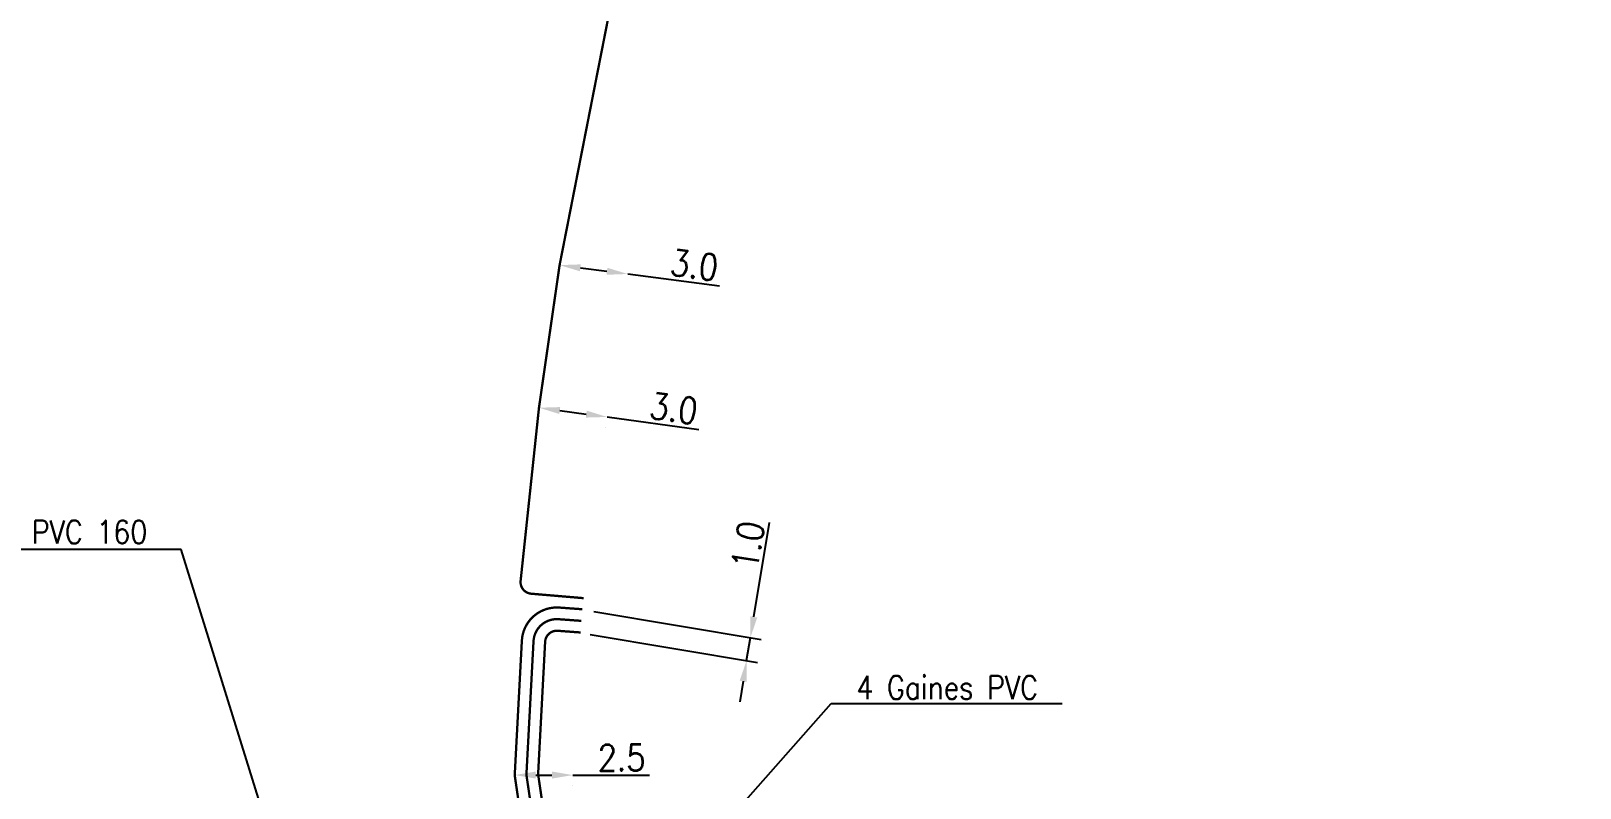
# Model space of a CAD drawing. Header units: millimetres. Extents: x 185000 to 186000, y 128000 to 129009.
# Drawn here: x 185220.6 to 185287.1, y 128359.3 to 128391.8 of the extents above; entities that cross this region are included whole.
import ezdxf

# ---------------------------------------------------------------- set-up
doc = ezdxf.new("R2010")
doc.units = ezdxf.units.MM
doc.header["$PDMODE"] = 34
doc.layers.get('DEFPOINTS').update_dxf_attribs({"linetype": 'CONTINUOUS'})
doc.layers.add('M_120', color=5, linetype='M_ST_13')
doc.layers.add('M_400', color=7, linetype='CONTINUOUS')
doc.styles.get("Standard").update_dxf_attribs({"font": 'romans.shx', "width": 0.85})
doc.linetypes.add('M_ST_13', pattern='A,5,-0.3,["oo",Standard,S=1.5,R=0,X=0,Y=-0.5],-3', length=8.3)
doc.dimstyles.get("Standard").update_dxf_attribs({"dimtxt": 1.5, "dimasz": 1.2, "dimexe": 0.625, "dimexo": 0.625, "dimgap": 0.25, "dimtad": 1, "dimdec": 1, "dimzin": 0, "dimdsep": 46, "dimtxsty": 'Standard', "dimcen": -0.5, "dimadec": 0, "dimazin": 0, "dimtfac": 1, "dimtdec": 1, "dimtmove": 0, "dimatfit": 3, "dimfxl": 0, "dimtolj": 1, "dimtzin": 0, "dimarcsym": 0})

# ---------------------------------------------------------------- blocks, each defined once
blk = doc.blocks.new('*D40')
at = {"layer": 'DEFPOINTS', "color": 0, "linetype": 'Continuous', "transparency": 16777216}
for p in [(185241.34, 128359.858), (185243.84, 128359.856), (185243.84, 128359.856)]:
    blk.add_point(p, dxfattribs=at)
at = {"layer": 'M_120', "color": 0, "linetype": 'Continuous', "lineweight": -2, "transparency": 16777216}
for p, q in [((185242.24, 128359.858), (185242.94, 128359.857)), ((185243.84, 128359.856), (185247.119, 128359.854)), ((185241.34, 128359.389), (185241.34, 128359.389)), ((185243.84, 128359.388), (185243.84, 128359.388))]:
    blk.add_line(p, q, dxfattribs=at)
at = {"layer": 'M_120', "color": 0, "linetype": 'Continuous', "transparency": 16777216}
for points in [[(185242.241, 128360.008), (185242.24, 128359.708), (185241.34, 128359.858)], [(185242.941, 128360.007), (185242.94, 128359.707), (185243.84, 128359.856)]]:
    blk.add_solid(points, dxfattribs=at)
at = {"layer": 'M_120', "color": 0, "linetype": 'Continuous', "transparency": 16777216, "insert": (185245.93, 128360.605), "char_height": 1.125, "attachment_point": 5, "rotation": 359.9563}
blk.add_mtext('\\A1;2.5', dxfattribs=at)
blk = doc.blocks.new('*D41')
at = {"layer": 'DEFPOINTS', "color": 0, "linetype": 'Continuous', "transparency": 16777216}
for p in [(185244.277, 128366.953), (185244.113, 128365.966), (185251.29, 128364.773)]:
    blk.add_point(p, dxfattribs=at)
at = {"layer": 'M_120', "color": 0, "linetype": 'Continuous', "lineweight": -2, "transparency": 16777216}
for p, q in [((185251.602, 128366.647), (185252.277, 128370.707)), ((185244.74, 128366.876), (185251.917, 128365.682)), ((185244.576, 128365.889), (185251.753, 128364.696)), ((185251.29, 128364.773), (185251.454, 128365.759)), ((185251.143, 128363.885), (185250.995, 128362.997))]:
    blk.add_line(p, q, dxfattribs=at)
at = {"layer": 'M_120', "color": 0, "linetype": 'Continuous', "transparency": 16777216}
for points in [[(185251.454, 128366.672), (185251.75, 128366.622), (185251.454, 128365.759)], [(185250.995, 128363.909), (185251.291, 128363.86), (185251.29, 128364.773)]]:
    blk.add_solid(points, dxfattribs=at)
at = {"layer": 'M_120', "color": 0, "linetype": 'Continuous', "transparency": 16777216, "insert": (185251.353, 128369.724), "char_height": 1.125, "attachment_point": 5, "rotation": 80.55818}
blk.add_mtext('\\A1;1.0', dxfattribs=at)
blk = doc.blocks.new('*D42')
at = {"layer": 'DEFPOINTS', "color": 0, "linetype": 'Continuous', "transparency": 16777216}
for p in [(185242.381, 128375.634), (185245.304, 128375.238), (185245.304, 128375.238)]:
    blk.add_point(p, dxfattribs=at)
at = {"layer": 'M_120', "color": 0, "linetype": 'Continuous', "lineweight": -2, "transparency": 16777216}
for p, q in [((185242.318, 128375.17), (185242.318, 128375.17)), ((185243.273, 128375.513), (185244.412, 128375.359)), ((185245.304, 128375.238), (185249.243, 128374.705)), ((185245.241, 128374.774), (185245.241, 128374.774))]:
    blk.add_line(p, q, dxfattribs=at)
at = {"layer": 'M_120', "color": 0, "linetype": 'Continuous', "transparency": 16777216}
for points in [[(185243.293, 128375.662), (185243.253, 128375.365), (185242.381, 128375.634)], [(185244.433, 128375.508), (185244.392, 128375.211), (185245.304, 128375.238)]]:
    blk.add_solid(points, dxfattribs=at)
at = {"layer": 'M_120', "color": 0, "linetype": 'Continuous', "transparency": 16777216, "insert": (185248.165, 128375.608), "char_height": 1.125, "attachment_point": 5, "rotation": 352.2898}
blk.add_mtext('\\A1;3.0', dxfattribs=at)
blk = doc.blocks.new('*D45')
at = {"layer": 'DEFPOINTS', "color": 0, "linetype": 'Continuous', "transparency": 16777216}
for p in [(185243.266, 128381.758), (185246.191, 128381.378), (185246.191, 128381.378)]:
    blk.add_point(p, dxfattribs=at)
at = {"layer": 'M_120', "color": 0, "linetype": 'Continuous', "lineweight": -2, "transparency": 16777216}
for p, q in [((185244.158, 128381.642), (185245.299, 128381.494)), ((185246.191, 128381.378), (185250.133, 128380.866))]:
    blk.add_line(p, q, dxfattribs=at)
at = {"layer": 'M_120', "color": 0, "linetype": 'Continuous', "transparency": 16777216}
for points in [[(185244.178, 128381.791), (185244.139, 128381.494), (185243.266, 128381.758)], [(185245.318, 128381.643), (185245.28, 128381.345), (185246.191, 128381.378)]]:
    blk.add_solid(points, dxfattribs=at)
at = {"layer": 'M_120', "color": 0, "linetype": 'Continuous', "transparency": 16777216, "insert": (185249.05, 128381.763), "char_height": 1.125, "attachment_point": 5, "rotation": 352.59642}
blk.add_mtext('\\A1;3.0', dxfattribs=at)

msp = doc.modelspace()

# ---------------------------------------------------------------- linework, layer by layer
at = {"layer": 'M_120', "const_width": 0.1}
for points in [[(185244.3, 128367.455), (185242.048, 128367.646, -0.420314), (185241.593, 128368.197), (185242.381, 128375.634), (185243.266, 128381.758), (185248.928, 128410.57), (185256.219, 128435.445), (185257.619, 128439.348)], [(185244.203, 128366.48), (185243.218, 128366.552, 0.420196), (185242.147, 128365.608), (185241.842, 128359.871), (185242.375, 128356.248, 0.061264), (185242.852, 128354.957, -0.032556), (185243.209, 128354.137, -0.139732), (185243.3, 128352.795), (185242.533, 128349.186), (185242.328, 128348.251, 0.426794), (185243.133, 128347.052), (185247.422, 128346.302), (185250.827, 128345.745), (185261.573, 128344.293), (185268.269, 128343.192), (185275.956, 128341.305), (185283.642, 128338.902), (185294.525, 128334.173), (185303.589, 128328.494), (185308.938, 128324.714), (185314.76, 128320.417), (185321.514, 128316.21), (185326.489, 128312.493)], [(185244.167, 128365.981), (185243.182, 128366.054, 0.420196), (185242.646, 128365.581), (185242.344, 128359.895), (185242.867, 128356.342, 0.060246), (185243.296, 128355.186, -0.032556), (185243.679, 128354.307, -0.139732), (185243.79, 128352.691), (185243.022, 128349.08), (185242.816, 128348.144, 0.426794), (185243.219, 128347.544), (185247.505, 128346.795), (185250.901, 128346.239), (185261.647, 128344.787), (185268.369, 128343.683), (185276.091, 128341.787), (185283.816, 128339.371), (185294.759, 128334.616), (185303.866, 128328.911), (185309.231, 128325.12), (185315.041, 128320.831), (185321.796, 128316.623), (185326.788, 128312.894)]]:
    msp.add_lwpolyline(points, format="xyb", dxfattribs=at)
at = {"layer": 'M_120'}
msp.add_lwpolyline([(185194.321, 128355.67, 0.1, 0.1, 0), (185194.594, 128357.032, 0.1, 0.1, -0.428165), (185195.818, 128357.805, 0.1, 0.1, 0), (185203.649, 128355.842, 0.1, 0.1, 0), (185207.963, 128354.542, 0.1, 0.1, 0), (185216.705, 128352.568, 0.1, 0.1, 0), (185225.333, 128350.368, 0.1, 0.1, -0.355216), (185227.639, 128347.26, 0.1, 0.1, 0), (185227.454, 128345.161, 0.1, 0.1, 0.41804), (185227.915, 128344.619, 0.1, 0.1, 0), (185230.807, 128344.402, 0.1, 0.1, 0), (185239.228, 128343.771, 0.1, 0.1, 0), (185240.225, 128343.696, 0.1, 0.1, 0.347596), (185240.739, 128344.043, 0.1, 0.1, 0), (185241.33, 128345.85, 0.1, 0.1, 0), (185242.553, 128351.97, 0.1, 0.1, 0.081983), (185242.416, 128354.065, 0.1, 0.1, 0.0682), (185242.35, 128354.907, 0.1, 0.1, -0.079677), (185241.883, 128356.155, 0.1, 0.1, 0), (185241.34, 128359.848, 0.1, 0.1, 0), (185241.647, 128365.634, 0.1, 0.1, -0.420196), (185243.255, 128367.051, 0.1, 0.1, 0), (185244.24, 128366.979, 0, 0, 0)], format="xyseb", dxfattribs=at)

# ---------------------------------------------------------------- texts
at = {"layer": 'M_400', "char_height": 1}
for s, insert, attachment_point in [('1 Gaine PVC 160', (185225.571, 128370.297), 6), ('4 Gaines PVC', (185256.005, 128363.619), 4)]:
    msp.add_mtext(s, dxfattribs=dict(at, insert=insert, attachment_point=attachment_point))

# ---------------------------------------------------------------- dimensions: what is measured, and where the dimension line sits
at = {"layer": 'M_120', "linetype": 'Continuous'}
for base, p1, p2, angle, picture, middle in [((185246.191, 128381.378), (185243.266, 128381.758), (185246.191, 128381.378), 352.59642, '*D45', (185248.954, 128381.019)), ((185245.304, 128375.238), (185242.381, 128375.634), (185245.304, 128375.238), 352.2898, '*D42', (185248.065, 128374.865)), ((185251.29, 128364.773), (185244.277, 128366.953), (185244.113, 128365.966), 260.55818, '*D41', (185252.093, 128369.601)), ((185243.84, 128359.856), (185241.34, 128359.858), (185243.84, 128359.856), 359.9563, '*D40', (185245.93, 128359.855))]:
    dim = msp.add_linear_dim(base=base, p1=p1, p2=p2, angle=angle, dimstyle='Standard', override={"dimscale": 0.75}, dxfattribs=at)
    dim.commit()
    dim.dimension.update_dxf_attribs({"geometry": picture, "text_midpoint": middle, "dimtype": 161})

# ---------------------------------------------------------------- leaders
at = {"layer": 'M_400', "annotation_type": 0, "has_hookline": 1, "hookline_direction": 1, "text_width": 11.293}
msp.add_leader([(185234.355, 128345.928), (185227.021, 128369.547), (185225.821, 128369.547)], dimstyle='Standard', dxfattribs=at)
at = {"layer": 'M_400', "linetype": 'Continuous', "annotation_type": 0, "has_hookline": 1, "hookline_direction": 0, "text_width": 8.824}
msp.add_leader([(185243.744, 128350.281), (185254.918, 128362.932), (185255.818, 128362.932)], dimstyle='Standard', override={"dimscale": 0.75}, dxfattribs=at)

doc.saveas('drawing.dxf')
